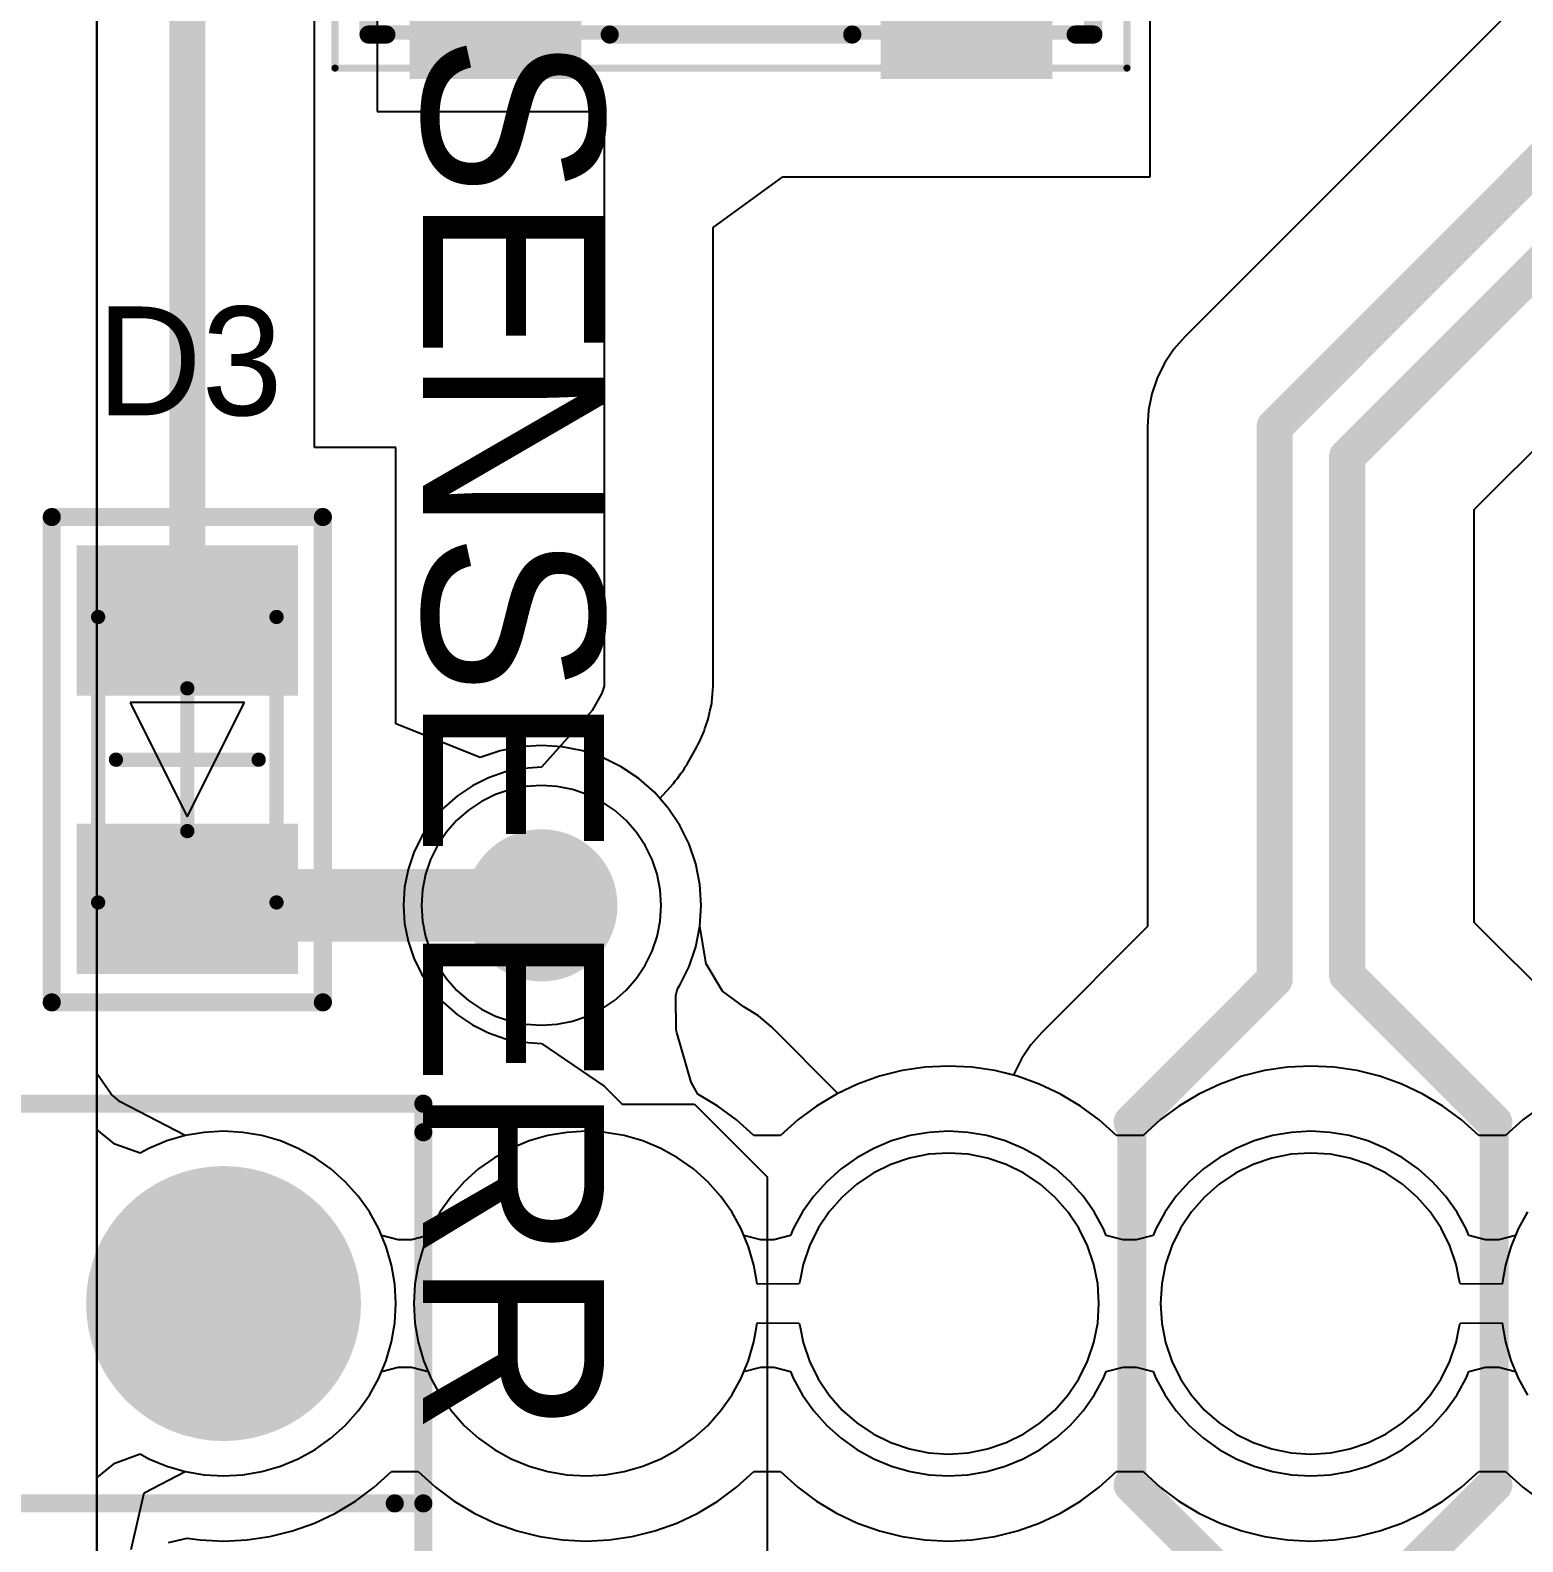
# Model space of a CAD drawing. Header units: millimetres. Extents: x 5.97 to 14.78, y 3.86 to 11.35.
# Drawn here: x 7.8717 to 8.2835, y 6.4143 to 6.8312 of the extents above; entities that cross this region are included whole.
import ezdxf

# ---------------------------------------------------------------- set-up
doc = ezdxf.new("R2010")
doc.units = ezdxf.units.MM
doc.header["$MEASUREMENT"] = 0
for name, color, linetype in [('BottomLayer', 5, 'Continuous'), ('BottomOverlay', 54, 'Continuous'), ('BottomPaste', 16, 'Continuous'), ('BottomSolder', 6, 'Continuous'), ('Mechanical13', 56, 'Continuous'), ('Mechanical15', 56, 'Continuous'), ('MidLayer1', 16, 'Continuous'), ('MidLayer2', 76, 'Continuous'), ('MultiLayer', 9, 'Continuous'), ('TopLayer', 1, 'Continuous'), ('TopOverlay', 2, 'Continuous'), ('TopPaste', 8, 'Continuous'), ('TopSolder', 216, 'Continuous')]:
    doc.layers.add(name, color=color, linetype=linetype)

# ---------------------------------------------------------------- blocks, each defined once
blk = doc.blocks.new('WS2812B_B_134')
at = {"layer": 'BottomLayer'}
for points in [[(-0.08563, 0.10925), (-0.08563, 0.06791), (-0.04429, 0.10925), (-0.04429, 0.06791)], [(0.04429, 0.10925), (0.04429, 0.06791), (0.08563, 0.10925), (0.08563, 0.06791)], [(-0.08563, -0.06791), (-0.08563, -0.10925), (-0.04429, -0.06791), (-0.04429, -0.10925)], [(0.04429, -0.06791), (0.04429, -0.10925), (0.08563, -0.06791), (0.08563, -0.10925)]]:
    blk.add_solid(points, dxfattribs=at)
at = {"layer": 'BottomOverlay', "const_width": 0.005}
for points in [[(-0.1, 0.1), (-0.1, -0.1)], [(-0.09508, 0.1), (-0.1, 0.1)], [(0.03346, 0.1), (-0.03346, 0.1)], [(0.1, 0.1), (0.09508, 0.1)], [(0.1, 0.1), (0.1, -0.1)], [(-0.09449, -0.1), (-0.09941, -0.1)], [(0.03346, -0.1), (-0.03346, -0.1)], [(0.1, -0.1), (0.09508, -0.1)]]:
    blk.add_lwpolyline(points, dxfattribs=at)
at = {"layer": 'BottomOverlay'}
for points, const_width in [([(-0.10125, 0.1, 1), (-0.09875, 0.1, 1)], 0.0025), ([(-0.10125, 0.1, 1), (-0.09875, 0.1, 1)], 0.0025), ([(-0.09633, 0.1, 1), (-0.09383, 0.1, 1)], 0.0025), ([(-0.03471, 0.1, 1), (-0.03221, 0.1, 1)], 0.0025), ([(0.03221, 0.1, 1), (0.03471, 0.1, 1)], 0.0025), ([(0.09383, 0.1, 1), (0.09633, 0.1, 1)], 0.0025), ([(0.09875, 0.1, 1), (0.10125, 0.1, 1)], 0.0025), ([(0.09875, 0.1, 1), (0.10125, 0.1, 1)], 0.0025), ([(-0.06071, 0.04759, 1), (-0.06858, 0.04759, 1)], 0.00787), ([(-0.07055, 0.04759, 1), (-0.06661, 0.04759, 1)], 0.00394), ([(-0.06267, 0.04759, 1), (-0.05874, 0.04759, 1)], 0.00394), ([(-0.10125, -0.1, 1), (-0.09875, -0.1, 1)], 0.0025), ([(-0.10066, -0.1, 1), (-0.09816, -0.1, 1)], 0.0025), ([(-0.09574, -0.1, 1), (-0.09324, -0.1, 1)], 0.0025), ([(-0.03471, -0.1, 1), (-0.03221, -0.1, 1)], 0.0025), ([(0.03221, -0.1, 1), (0.03471, -0.1, 1)], 0.0025), ([(0.09383, -0.1, 1), (0.09633, -0.1, 1)], 0.0025), ([(0.09875, -0.1, 1), (0.10125, -0.1, 1)], 0.0025), ([(0.09875, -0.1, 1), (0.10125, -0.1, 1)], 0.0025)]:
    blk.add_lwpolyline(points, format="xyb", close=True, dxfattribs=dict(at, const_width=const_width))
at = {"layer": 'BottomPaste'}
for points in [[(-0.08863, 0.11225), (-0.08863, 0.06491), (-0.04129, 0.11225), (-0.04129, 0.06491)], [(0.04129, 0.11225), (0.04129, 0.06491), (0.08863, 0.11225), (0.08863, 0.06491)], [(-0.08863, -0.06491), (-0.08863, -0.11225), (-0.04129, -0.06491), (-0.04129, -0.11225)], [(0.04129, -0.06491), (0.04129, -0.11225), (0.08863, -0.06491), (0.08863, -0.11225)]]:
    blk.add_solid(points, dxfattribs=at)
at = {"layer": 'BottomSolder'}
for points in [[(-0.08813, 0.11175), (-0.08813, 0.06541), (-0.04179, 0.11175), (-0.04179, 0.06541)], [(0.04179, 0.11175), (0.04179, 0.06541), (0.08813, 0.11175), (0.08813, 0.06541)], [(-0.08813, -0.06541), (-0.08813, -0.11175), (-0.04179, -0.06541), (-0.04179, -0.11175)], [(0.04179, -0.06541), (0.04179, -0.11175), (0.08813, -0.06541), (0.08813, -0.11175)]]:
    blk.add_solid(points, dxfattribs=at)
at = {"layer": 'Mechanical13', "const_width": 0.00394}
for points in [[(0.09941, 0.09941), (-0.09941, 0.09941)], [(-0.09941, 0.09941), (-0.09941, -0.09941)], [(0.09941, 0.09941), (0.09941, -0.09941)], [(0.09941, -0.09941), (-0.09941, -0.09941)]]:
    blk.add_lwpolyline(points, dxfattribs=at)
at = {"layer": 'Mechanical13', "const_width": 0.00197}
for points in [[(-0.10039, 0.09941, 1), (-0.09843, 0.09941, 1)], [(-0.10039, 0.09941, 1), (-0.09843, 0.09941, 1)], [(0.09843, 0.09941, 1), (0.10039, 0.09941, 1)], [(0.09843, 0.09941, 1), (0.10039, 0.09941, 1)], [(-0.10039, -0.09941, 1), (-0.09843, -0.09941, 1)], [(-0.10039, -0.09941, 1), (-0.09843, -0.09941, 1)], [(0.09843, -0.09941, 1), (0.10039, -0.09941, 1)], [(0.09843, -0.09941, 1), (0.10039, -0.09941, 1)]]:
    blk.add_lwpolyline(points, format="xyb", close=True, dxfattribs=at)
at = {"layer": 'Mechanical15'}
for points, const_width in [([(0.10925, 0.10925), (-0.10925, 0.10925)], 0.00197), ([(-0.10925, 0.10925), (-0.10925, -0.10925)], 0.00197), ([(0.10925, 0.10925), (0.10925, -0.10925)], 0.00197), ([(0, 0.01969), (0, -0.01969)], 0.00394), ([(0.01969, 0), (-0.01969, 0)], 0.00394), ([(0.10925, -0.10925), (-0.10925, -0.10925)], 0.00197)]:
    blk.add_lwpolyline(points, dxfattribs=dict(at, const_width=const_width))
for points, const_width in [([(-0.10974, 0.10925, 1), (-0.10876, 0.10925, 1)], 0.000984), ([(-0.10974, 0.10925, 1), (-0.10876, 0.10925, 1)], 0.000984), ([(0.10876, 0.10925, 1), (0.10974, 0.10925, 1)], 0.000984), ([(0.10876, 0.10925, 1), (0.10974, 0.10925, 1)], 0.000984), ([(-0.00098, 0.01969, 1), (0.00098, 0.01969, 1)], 0.00197), ([(-0.02067, 0, 1), (-0.0187, 0, 1)], 0.00197), ([(0.0187, 0, 1), (0.02067, 0, 1)], 0.00197), ([(-0.00098, -0.01969, 1), (0.00098, -0.01969, 1)], 0.00197), ([(-0.10974, -0.10925, 1), (-0.10876, -0.10925, 1)], 0.000984), ([(-0.10974, -0.10925, 1), (-0.10876, -0.10925, 1)], 0.000984), ([(0.10876, -0.10925, 1), (0.10974, -0.10925, 1)], 0.000984), ([(0.10876, -0.10925, 1), (0.10974, -0.10925, 1)], 0.000984)]:
    blk.add_lwpolyline(points, format="xyb", close=True, dxfattribs=dict(at, const_width=const_width))
blk = doc.blocks.new('_____169')
at = {"layer": 'BottomLayer', "const_width": 0.03543}
blk.add_lwpolyline([(-0.01772, 0, 1), (0.01772, 0, 1)], format="xyb", close=True, dxfattribs=at)
at = {"layer": 'BottomSolder', "const_width": 0.03793}
blk.add_lwpolyline([(-0.01897, 0, 1), (0.01897, 0, 1)], format="xyb", close=True, dxfattribs=at)
at = {"layer": 'MidLayer1', "const_width": 0.03543}
blk.add_lwpolyline([(-0.01772, 0, 1), (0.01772, 0, 1)], format="xyb", close=True, dxfattribs=at)
at = {"layer": 'MidLayer2', "const_width": 0.03543}
blk.add_lwpolyline([(-0.01772, 0, 1), (0.01772, 0, 1)], format="xyb", close=True, dxfattribs=at)
at = {"layer": 'MultiLayer', "const_width": 0.03543}
blk.add_lwpolyline([(-0.01772, 0, 1), (0.01772, 0, 1)], format="xyb", close=True, dxfattribs=at)
at = {"layer": 'TopLayer', "const_width": 0.03543}
blk.add_lwpolyline([(-0.01772, 0, 1), (0.01772, 0, 1)], format="xyb", close=True, dxfattribs=at)
at = {"layer": 'TopOverlay', "const_width": 0.005}
for points in [[(-0.05512, 0.05512), (-0.04724, 0.05512)], [(-0.05512, 0.05512), (-0.05512, -1.95276)], [(-0.04724, 0.05512), (0.05512, 0.05512)], [(0.05512, 0.05512), (0.85039, 0.05512)], [(0.05512, 0.05512), (0.05512, 0.04724)], [(0.05512, 0.04724), (0.05512, -1.95276)]]:
    blk.add_lwpolyline(points, dxfattribs=at)
at = {"layer": 'TopOverlay', "const_width": 0.0025}
for points in [[(-0.05637, 0.05512, 1), (-0.05387, 0.05512, 1)], [(-0.05637, 0.05512, 1), (-0.05387, 0.05512, 1)], [(-0.04849, 0.05512, 1), (-0.04599, 0.05512, 1)], [(-0.04849, 0.05512, 1), (-0.04599, 0.05512, 1)], [(0.05387, 0.05512, 1), (0.05637, 0.05512, 1)], [(0.05387, 0.05512, 1), (0.05637, 0.05512, 1)], [(0.05387, 0.05512, 1), (0.05637, 0.05512, 1)], [(0.05387, 0.04724, 1), (0.05637, 0.04724, 1)], [(0.05387, 0.04724, 1), (0.05637, 0.04724, 1)]]:
    blk.add_lwpolyline(points, format="xyb", close=True, dxfattribs=at)
at = {"layer": 'TopSolder', "const_width": 0.03793}
blk.add_lwpolyline([(-0.01897, 0, 1), (0.01897, 0, 1)], format="xyb", close=True, dxfattribs=at)
blk = doc.blocks.new('0805LED_RED_189')
at = {"layer": 'Mechanical13', "const_width": 0.00394}
for points in [[(-0.03937, 0.02461), (-0.03937, -0.02461)], [(-0.03937, 0.02461), (0.03937, 0.02461)], [(0.03937, 0.02461), (0.03937, -0.02461)], [(-0.03937, -0.02461), (0.03937, -0.02461)]]:
    blk.add_lwpolyline(points, dxfattribs=at)
at = {"layer": 'Mechanical13', "const_width": 0.00197}
for points in [[(-0.04035, 0.02461, 1), (-0.03839, 0.02461, 1)], [(-0.04035, 0.02461, 1), (-0.03839, 0.02461, 1)], [(0.03839, 0.02461, 1), (0.04035, 0.02461, 1)], [(0.03839, 0.02461, 1), (0.04035, 0.02461, 1)], [(-0.04035, -0.02461, 1), (-0.03839, -0.02461, 1)], [(-0.04035, -0.02461, 1), (-0.03839, -0.02461, 1)], [(0.03839, -0.02461, 1), (0.04035, -0.02461, 1)], [(0.03839, -0.02461, 1), (0.04035, -0.02461, 1)]]:
    blk.add_lwpolyline(points, format="xyb", close=True, dxfattribs=at)
at = {"layer": 'Mechanical15'}
for points, const_width in [([(-0.06693, 0.0374), (-0.06693, -0.0374)], 0.00197), ([(-0.06693, 0.0374), (0.06693, 0.0374)], 0.00197), ([(0.06693, 0.0374), (0.06693, -0.0374)], 0.00197), ([(0, 0.01969), (0, -0.01969)], 0.00394), ([(-0.01969, 0), (0.01969, 0)], 0.00394), ([(-0.06693, -0.0374), (0.06693, -0.0374)], 0.00197)]:
    blk.add_lwpolyline(points, dxfattribs=dict(at, const_width=const_width))
for points, const_width in [([(-0.06742, 0.0374, 1), (-0.06644, 0.0374, 1)], 0.000984), ([(-0.06742, 0.0374, 1), (-0.06644, 0.0374, 1)], 0.000984), ([(0.06644, 0.0374, 1), (0.06742, 0.0374, 1)], 0.000984), ([(0.06644, 0.0374, 1), (0.06742, 0.0374, 1)], 0.000984), ([(-0.00098, 0.01969, 1), (0.00098, 0.01969, 1)], 0.00197), ([(-0.02067, 0, 1), (-0.0187, 0, 1)], 0.00197), ([(0.0187, 0, 1), (0.02067, 0, 1)], 0.00197), ([(-0.00098, -0.01969, 1), (0.00098, -0.01969, 1)], 0.00197), ([(-0.06742, -0.0374, 1), (-0.06644, -0.0374, 1)], 0.000984), ([(-0.06742, -0.0374, 1), (-0.06644, -0.0374, 1)], 0.000984), ([(0.06644, -0.0374, 1), (0.06742, -0.0374, 1)], 0.000984), ([(0.06644, -0.0374, 1), (0.06742, -0.0374, 1)], 0.000984)]:
    blk.add_lwpolyline(points, format="xyb", close=True, dxfattribs=dict(at, const_width=const_width))
at = {"layer": 'TopLayer'}
for points in [[(-0.02067, -0.02756), (-0.02067, 0.02756), (-0.0561, -0.02756), (-0.0561, 0.02756)], [(0.0561, -0.02756), (0.0561, 0.02756), (0.02067, -0.02756), (0.02067, 0.02756)]]:
    blk.add_solid(points, dxfattribs=at)
at = {"layer": 'TopOverlay'}
for p, q in [((-0.01575, 0.01575), (-0.01575, -0.01575)), ((0.01575, 0), (-0.01575, 0.01575)), ((-0.01575, -0.01575), (0.01575, 0))]:
    blk.add_line(p, q, dxfattribs=at)
at = {"layer": 'TopOverlay', "const_width": 0.005}
for points in [[(-0.06693, 0.0374), (0.06693, 0.0374)], [(-0.06693, 0.0374), (-0.06693, -0.0374)], [(0.06693, 0.0374), (0.06693, -0.0374)], [(-0.06693, -0.0374), (0.06693, -0.0374)]]:
    blk.add_lwpolyline(points, dxfattribs=at)
at = {"layer": 'TopOverlay', "const_width": 0.0025}
for points in [[(-0.06818, 0.0374, 1), (-0.06568, 0.0374, 1)], [(-0.06818, 0.0374, 1), (-0.06568, 0.0374, 1)], [(0.06568, 0.0374, 1), (0.06818, 0.0374, 1)], [(0.06568, 0.0374, 1), (0.06818, 0.0374, 1)], [(-0.06818, -0.0374, 1), (-0.06568, -0.0374, 1)], [(-0.06818, -0.0374, 1), (-0.06568, -0.0374, 1)], [(0.06568, -0.0374, 1), (0.06818, -0.0374, 1)], [(0.06568, -0.0374, 1), (0.06818, -0.0374, 1)]]:
    blk.add_lwpolyline(points, format="xyb", close=True, dxfattribs=at)
at = {"layer": 'TopPaste'}
for points in [[(-0.01767, -0.03056), (-0.01767, 0.03056), (-0.0591, -0.03056), (-0.0591, 0.03056)], [(0.0591, -0.03056), (0.0591, 0.03056), (0.01767, -0.03056), (0.01767, 0.03056)]]:
    blk.add_solid(points, dxfattribs=at)
at = {"layer": 'TopSolder'}
for points in [[(-0.01817, -0.03006), (-0.01817, 0.03006), (-0.0586, -0.03006), (-0.0586, 0.03006)], [(0.0586, -0.03006), (0.0586, 0.03006), (0.01817, -0.03006), (0.01817, 0.03006)]]:
    blk.add_solid(points, dxfattribs=at)

msp = doc.modelspace()

# ---------------------------------------------------------------- linework, layer by layer
at = {"layer": 'BottomLayer'}
for p, q in [((7.89, 6.54342), (7.89, 7.30311)), ((8.38198, 6.93842), (8.1902, 6.74664)), ((8.18063, 6.79075), (8.18063, 6.89209)), ((7.96737, 6.87409), (7.96737, 6.80875)), ((7.96737, 6.80875), (8.03, 6.80875)), ((8.03, 6.80875), (8.03, 6.77672)), ((8.06009, 6.77674), (8.07929, 6.79075)), ((8.07929, 6.79075), (8.18063, 6.79075)), ((8.27008, 6.69902), (8.35492, 6.78387)), ((8.03, 6.77672), (8.03, 6.65025)), ((8.06009, 6.65025), (8.06009, 6.77674)), ((8.1902, 6.74664), (8.18717, 6.74319)), ((8.18717, 6.74319), (8.18462, 6.73937)), ((8.18462, 6.73937), (8.18259, 6.73526)), ((8.18259, 6.73526), (8.18112, 6.73091)), ((8.18112, 6.73091), (8.18023, 6.72641)), ((8.18023, 6.72641), (8.17992, 6.72183)), ((8.17992, 6.72183), (8.17992, 6.58396)), ((8.27008, 6.5851), (8.27008, 6.69902)), ((8.03, 6.65025), (8.0294, 6.64836)), ((8.05992, 6.64803), (8.06009, 6.65025)), ((8.0294, 6.64836), (8.02669, 6.64355)), ((8.0592, 6.64337), (8.05972, 6.64554)), ((8.05972, 6.64554), (8.05973, 6.64567)), ((8.05973, 6.64567), (8.05976, 6.6458)), ((8.05976, 6.6458), (8.05992, 6.64803)), ((8.02669, 6.64355), (8.01269, 6.62791)), ((8.0581, 6.6393), (8.0587, 6.6412)), ((8.0587, 6.6412), (8.0592, 6.64337)), ((8.05693, 6.63639), (8.05759, 6.63783)), ((8.05759, 6.63783), (8.05781, 6.63858)), ((8.05781, 6.63858), (8.0581, 6.6393)), ((8.05288, 6.62874), (8.0556, 6.63355)), ((8.0556, 6.63355), (8.05593, 6.63426)), ((8.05593, 6.63426), (8.05633, 6.63493)), ((8.05633, 6.63493), (8.05693, 6.63639)), ((8.05239, 6.62801), (8.05288, 6.62874)), ((7.99812, 6.62501), (7.99365, 6.62281)), ((8.00283, 6.62661), (7.99812, 6.62501)), ((8.00772, 6.62758), (8.00283, 6.62661)), ((8.01269, 6.62791), (8.00772, 6.62758)), ((8.04964, 6.62418), (8.05024, 6.62482)), ((8.05024, 6.62482), (8.05107, 6.62606)), ((8.05107, 6.62606), (8.05197, 6.62724)), ((8.05197, 6.62724), (8.05239, 6.62801)), ((7.99365, 6.62281), (7.98951, 6.62004)), ((8.04537, 6.6193), (8.04911, 6.62348)), ((8.04911, 6.62348), (8.04964, 6.62418)), ((7.98576, 6.61676), (7.98248, 6.61301)), ((7.98951, 6.62004), (7.98576, 6.61676)), ((8.04767, 6.61667), (8.04537, 6.6193)), ((8.05088, 6.61188), (8.04767, 6.61667)), ((7.98248, 6.61301), (7.97971, 6.60887)), ((7.97971, 6.60887), (7.97751, 6.6044)), ((8.05343, 6.6067), (8.05088, 6.61188)), ((7.97751, 6.6044), (7.97591, 6.59968)), ((8.05528, 6.60124), (8.05343, 6.6067)), ((7.97591, 6.59968), (7.97493, 6.5948)), ((8.05641, 6.59558), (8.05528, 6.60124)), ((8.05678, 6.58983), (8.05641, 6.59558)), ((7.97493, 6.5948), (7.97461, 6.58983)), ((7.97461, 6.58983), (7.97493, 6.58486)), ((8.05641, 6.58407), (8.05678, 6.58983)), ((7.97493, 6.58486), (7.97591, 6.57997)), ((8.05813, 6.5737), (8.05641, 6.58407)), ((8.17992, 6.58396), (8.15077, 6.5548)), ((8.30037, 6.5548), (8.27008, 6.5851)), ((7.97591, 6.57997), (7.97751, 6.57526)), ((7.97751, 6.57526), (7.97971, 6.57079)), ((7.97971, 6.57079), (7.98248, 6.56665)), ((8.06269, 6.56614), (8.05813, 6.5737)), ((7.98248, 6.56665), (7.98576, 6.5629)), ((8.06857, 6.56181), (8.06269, 6.56614)), ((7.98576, 6.5629), (7.98951, 6.55962)), ((7.98951, 6.55962), (7.99365, 6.55685)), ((8.0726, 6.55935), (8.06857, 6.56181)), ((8.07619, 6.55628), (8.0726, 6.55935)), ((7.99365, 6.55685), (7.99812, 6.55465)), ((7.99812, 6.55465), (8.00283, 6.55304)), ((8.09451, 6.53796), (8.07619, 6.55628)), ((8.15077, 6.5548), (8.14774, 6.55135)), ((8.00283, 6.55304), (8.00772, 6.55207)), ((8.00772, 6.55207), (8.01269, 6.55175)), ((8.01269, 6.55175), (8.03, 6.54)), ((8.14774, 6.55135), (8.14519, 6.54754)), ((8.11858, 6.5452), (8.11222, 6.54425)), ((8.125, 6.54551), (8.11858, 6.5452)), ((8.13142, 6.5452), (8.125, 6.54551)), ((8.13778, 6.54425), (8.13142, 6.5452)), ((8.14519, 6.54754), (8.14316, 6.54342)), ((7.89395, 6.53776), (7.89, 6.54342)), ((8.10598, 6.54269), (8.09993, 6.54053)), ((8.11222, 6.54425), (8.10598, 6.54269)), ((8.143, 6.54295), (8.13778, 6.54425)), ((8.14316, 6.54342), (8.143, 6.54295)), ((7.8965, 6.53562), (7.89395, 6.53776)), ((8.03, 6.54), (8.035, 6.535)), ((8.09993, 6.54053), (8.09451, 6.53796)), ((7.9144, 6.52633), (7.8965, 6.53562)), ((8.035, 6.535), (8.05491, 6.535)), ((8.05491, 6.535), (8.075, 6.51491)), ((7.915, 6.52641), (7.9144, 6.52633)), ((7.91968, 6.52721), (7.915, 6.52641)), ((7.925, 6.52751), (7.91968, 6.52721)), ((7.93032, 6.52721), (7.925, 6.52751)), ((7.93557, 6.52632), (7.93032, 6.52721)), ((7.94069, 6.52484), (7.93557, 6.52632)), ((7.94561, 6.5228), (7.94069, 6.52484)), ((7.95028, 6.52023), (7.94561, 6.5228)), ((7.95462, 6.51714), (7.95028, 6.52023)), ((7.95859, 6.51359), (7.95462, 6.51714)), ((7.96214, 6.50962), (7.95859, 6.51359)), ((8.075, 6.51491), (8.075, 6.44509)), ((7.96523, 6.50528), (7.96214, 6.50962)), ((7.9678, 6.50061), (7.96523, 6.50528)), ((7.96984, 6.49569), (7.9678, 6.50061)), ((7.97132, 6.49057), (7.96984, 6.49569)), ((7.97221, 6.48532), (7.97132, 6.49057)), ((7.97251, 6.48), (7.97221, 6.48532)), ((7.97221, 6.47468), (7.97251, 6.48)), ((7.97132, 6.46943), (7.97221, 6.47468)), ((7.96984, 6.46431), (7.97132, 6.46943)), ((7.9678, 6.45939), (7.96984, 6.46431)), ((7.96523, 6.45472), (7.9678, 6.45939)), ((7.96214, 6.45038), (7.96523, 6.45472)), ((7.95859, 6.44641), (7.96214, 6.45038)), ((7.95462, 6.44286), (7.95859, 6.44641)), ((7.95028, 6.43977), (7.95462, 6.44286)), ((8.075, 6.44509), (8.075, 6.31486)), ((7.94069, 6.43516), (7.94561, 6.4372)), ((7.94561, 6.4372), (7.95028, 6.43977)), ((7.90309, 6.4278), (7.9144, 6.43367)), ((7.9144, 6.43367), (7.915, 6.43359)), ((7.915, 6.43359), (7.91968, 6.43279)), ((7.91968, 6.43279), (7.925, 6.43249)), ((7.925, 6.43249), (7.93032, 6.43279)), ((7.93032, 6.43279), (7.93557, 6.43368)), ((7.93557, 6.43368), (7.94069, 6.43516)), ((7.89949, 6.41215), (7.90309, 6.4278))]:
    msp.add_line(p, q, dxfattribs=at)
for points, const_width in [([(8.215, 6.72183), (8.42258, 6.92942)], 0.01), ([(8.235, 6.71355), (8.43087, 6.90942)], 0.01), ([(8.215, 6.56943), (8.215, 6.72183)], 0.01), ([(8.235, 6.57057), (8.235, 6.71355)], 0.01), ([(8.17557, 6.53), (8.215, 6.56943)], 0.01), ([(8.235, 6.57057), (8.27557, 6.53)], 0.01), ([(8.17557, 6.43), (8.17557, 6.53)], 0.008), ([(8.27557, 6.43), (8.27557, 6.53)], 0.008), ([(8.17557, 6.43), (8.215, 6.39057)], 0.01), ([(8.235, 6.38943), (8.27557, 6.43)], 0.01)]:
    msp.add_lwpolyline(points, dxfattribs=dict(at, const_width=const_width))
for points, const_width in [([(8.2125, 6.72183, 1), (8.2175, 6.72183, 1)], 0.005), ([(8.2125, 6.72183, 1), (8.2175, 6.72183, 1)], 0.005), ([(8.2325, 6.71355, 1), (8.2375, 6.71355, 1)], 0.005), ([(8.2325, 6.71355, 1), (8.2375, 6.71355, 1)], 0.005), ([(8.00569, 6.58983, 1), (8.01969, 6.58983, 1)], 0.014), ([(8.2125, 6.56943, 1), (8.2175, 6.56943, 1)], 0.005), ([(8.2125, 6.56943, 1), (8.2175, 6.56943, 1)], 0.005), ([(8.2325, 6.57057, 1), (8.2375, 6.57057, 1)], 0.005), ([(8.2325, 6.57057, 1), (8.2375, 6.57057, 1)], 0.005), ([(8.17307, 6.53, 1), (8.17807, 6.53, 1)], 0.005), ([(8.17357, 6.53, 1), (8.17757, 6.53, 1)], 0.004), ([(8.27307, 6.53, 1), (8.27807, 6.53, 1)], 0.005), ([(8.27357, 6.53, 1), (8.27757, 6.53, 1)], 0.004), ([(8.17307, 6.43, 1), (8.17807, 6.43, 1)], 0.005), ([(8.17357, 6.43, 1), (8.17757, 6.43, 1)], 0.004), ([(8.27307, 6.43, 1), (8.27807, 6.43, 1)], 0.005), ([(8.27357, 6.43, 1), (8.27757, 6.43, 1)], 0.004)]:
    msp.add_lwpolyline(points, format="xyb", close=True, dxfattribs=dict(at, const_width=const_width))
at = {"layer": 'MidLayer1'}
for p, q in [((7.89, 5.865), (7.89, 7.33196)), ((8.00003, 6.62038), (7.99615, 6.61847)), ((8.00413, 6.62177), (8.00003, 6.62038)), ((8.00837, 6.62262), (8.00413, 6.62177)), ((8.01269, 6.6229), (8.00837, 6.62262)), ((8.01701, 6.62262), (8.01269, 6.6229)), ((8.02125, 6.62177), (8.01701, 6.62262)), ((8.02535, 6.62038), (8.02125, 6.62177)), ((8.02923, 6.61847), (8.02535, 6.62038)), ((7.99256, 6.61607), (7.98931, 6.61321)), ((7.99615, 6.61847), (7.99256, 6.61607)), ((8.03282, 6.61607), (8.02923, 6.61847)), ((8.03608, 6.61321), (8.03282, 6.61607)), ((7.98931, 6.61321), (7.98645, 6.60996)), ((8.03893, 6.60996), (8.03608, 6.61321)), ((7.98645, 6.60996), (7.98405, 6.60636)), ((8.04133, 6.60636), (8.03893, 6.60996)), ((7.98405, 6.60636), (7.98214, 6.60248)), ((8.04324, 6.60248), (8.04133, 6.60636)), ((7.98214, 6.60248), (7.98075, 6.59839)), ((8.04463, 6.59839), (8.04324, 6.60248)), ((7.98075, 6.59839), (7.9799, 6.59415)), ((8.04548, 6.59415), (8.04463, 6.59839)), ((7.9799, 6.59415), (7.97962, 6.58983)), ((8.04576, 6.58983), (8.04548, 6.59415)), ((7.97962, 6.58983), (7.9799, 6.58551)), ((8.04548, 6.58551), (8.04576, 6.58983)), ((7.9799, 6.58551), (7.98075, 6.58127)), ((8.04463, 6.58127), (8.04548, 6.58551)), ((7.98075, 6.58127), (7.98214, 6.57717)), ((8.04324, 6.57717), (8.04463, 6.58127)), ((7.98214, 6.57717), (7.98405, 6.57329)), ((8.04133, 6.57329), (8.04324, 6.57717)), ((7.98405, 6.57329), (7.98645, 6.5697)), ((8.03893, 6.5697), (8.04133, 6.57329)), ((7.98645, 6.5697), (7.98931, 6.56644)), ((7.98931, 6.56644), (7.99256, 6.56359)), ((8.03282, 6.56359), (8.03608, 6.56644)), ((8.03608, 6.56644), (8.03893, 6.5697)), ((7.99256, 6.56359), (7.99615, 6.56119)), ((8.02923, 6.56119), (8.03282, 6.56359)), ((7.99615, 6.56119), (8.00003, 6.55928)), ((8.00003, 6.55928), (8.00413, 6.55788)), ((8.00413, 6.55788), (8.00837, 6.55704)), ((8.01701, 6.55704), (8.02125, 6.55788)), ((8.02125, 6.55788), (8.02535, 6.55928)), ((8.02535, 6.55928), (8.02923, 6.56119)), ((8.00837, 6.55704), (8.01269, 6.55676)), ((8.01269, 6.55676), (8.01701, 6.55704)), ((8.00931, 6.52484), (8.00439, 6.5228)), ((8.01443, 6.52632), (8.00931, 6.52484)), ((8.01968, 6.52721), (8.01443, 6.52632)), ((8.025, 6.52751), (8.01968, 6.52721)), ((8.03032, 6.52721), (8.025, 6.52751)), ((8.03557, 6.52632), (8.03032, 6.52721)), ((8.04069, 6.52484), (8.03557, 6.52632)), ((8.04561, 6.5228), (8.04069, 6.52484)), ((7.99972, 6.52023), (7.99538, 6.51714)), ((8.00439, 6.5228), (7.99972, 6.52023)), ((8.05028, 6.52023), (8.04561, 6.5228)), ((8.05462, 6.51714), (8.05028, 6.52023)), ((8.11958, 6.52117), (8.11425, 6.52011)), ((8.125, 6.52152), (8.11958, 6.52117)), ((8.13042, 6.52117), (8.125, 6.52152)), ((8.13575, 6.52011), (8.13042, 6.52117)), ((8.21958, 6.52117), (8.21425, 6.52011)), ((8.225, 6.52152), (8.21958, 6.52117)), ((8.23042, 6.52117), (8.225, 6.52152)), ((8.23575, 6.52011), (8.23042, 6.52117)), ((7.99538, 6.51714), (7.99141, 6.51359)), ((8.05859, 6.51359), (8.05462, 6.51714)), ((8.10911, 6.51836), (8.10424, 6.51596)), ((8.11425, 6.52011), (8.10911, 6.51836)), ((8.14089, 6.51836), (8.13575, 6.52011)), ((8.14576, 6.51596), (8.14089, 6.51836)), ((8.20911, 6.51836), (8.20424, 6.51596)), ((8.21425, 6.52011), (8.20911, 6.51836)), ((8.24089, 6.51836), (8.23575, 6.52011)), ((8.24576, 6.51596), (8.24089, 6.51836)), ((7.99141, 6.51359), (7.98786, 6.50962)), ((8.06214, 6.50962), (8.05859, 6.51359)), ((8.09972, 6.51294), (8.09564, 6.50936)), ((8.10424, 6.51596), (8.09972, 6.51294)), ((8.15028, 6.51294), (8.14576, 6.51596)), ((8.15436, 6.50936), (8.15028, 6.51294)), ((8.19972, 6.51294), (8.19564, 6.50936)), ((8.20424, 6.51596), (8.19972, 6.51294)), ((8.25028, 6.51294), (8.24576, 6.51596)), ((8.25436, 6.50936), (8.25028, 6.51294)), ((7.98786, 6.50962), (7.98477, 6.50528)), ((8.06523, 6.50528), (8.06214, 6.50962)), ((8.09564, 6.50936), (8.09206, 6.50528)), ((8.15794, 6.50528), (8.15436, 6.50936)), ((8.19564, 6.50936), (8.19206, 6.50528)), ((8.25794, 6.50528), (8.25436, 6.50936)), ((7.98477, 6.50528), (7.9822, 6.50061)), ((8.0678, 6.50061), (8.06523, 6.50528)), ((8.09206, 6.50528), (8.08904, 6.50076)), ((8.16096, 6.50076), (8.15794, 6.50528)), ((8.19206, 6.50528), (8.18904, 6.50076)), ((8.26096, 6.50076), (8.25794, 6.50528)), ((8.28477, 6.50528), (8.2822, 6.50061)), ((7.9822, 6.50061), (7.98016, 6.49569)), ((8.06984, 6.49569), (8.0678, 6.50061)), ((8.08904, 6.50076), (8.08664, 6.49589)), ((8.16336, 6.49589), (8.16096, 6.50076)), ((8.18904, 6.50076), (8.18664, 6.49589)), ((8.26336, 6.49589), (8.26096, 6.50076)), ((8.2822, 6.50061), (8.28016, 6.49569)), ((7.98016, 6.49569), (7.97868, 6.49057)), ((8.07132, 6.49057), (8.06984, 6.49569)), ((8.08664, 6.49589), (8.08489, 6.49075)), ((8.16511, 6.49075), (8.16336, 6.49589)), ((8.18664, 6.49589), (8.18489, 6.49075)), ((8.26511, 6.49075), (8.26336, 6.49589)), ((8.28016, 6.49569), (8.27868, 6.49057)), ((7.97868, 6.49057), (7.97779, 6.48532)), ((8.072, 6.48655), (8.07132, 6.49057)), ((8.08489, 6.49075), (8.08405, 6.48653)), ((8.16617, 6.48542), (8.16511, 6.49075)), ((8.18489, 6.49075), (8.18383, 6.48542)), ((8.26595, 6.48653), (8.26511, 6.49075)), ((8.27868, 6.49057), (8.278, 6.48655)), ((7.97779, 6.48532), (7.97749, 6.48)), ((8.07221, 6.48532), (8.072, 6.48655)), ((8.08383, 6.48542), (8.07221, 6.48532)), ((8.08405, 6.48653), (8.08383, 6.48542)), ((8.16652, 6.48), (8.16617, 6.48542)), ((8.18383, 6.48542), (8.18348, 6.48)), ((8.26617, 6.48542), (8.26595, 6.48653)), ((8.27779, 6.48532), (8.26617, 6.48542)), ((8.278, 6.48655), (8.27779, 6.48532)), ((7.97749, 6.48), (7.97779, 6.47468)), ((8.16617, 6.47458), (8.16652, 6.48)), ((8.18348, 6.48), (8.18383, 6.47458)), ((7.97779, 6.47468), (7.97868, 6.46943)), ((8.072, 6.47345), (8.07221, 6.47468)), ((8.07221, 6.47468), (8.08383, 6.47458)), ((8.08383, 6.47458), (8.08405, 6.47347)), ((8.16511, 6.46925), (8.16617, 6.47458)), ((8.18383, 6.47458), (8.18489, 6.46925)), ((8.26595, 6.47347), (8.26617, 6.47458)), ((8.26617, 6.47458), (8.27779, 6.47468)), ((8.27779, 6.47468), (8.278, 6.47345)), ((8.07132, 6.46943), (8.072, 6.47345)), ((8.08405, 6.47347), (8.08489, 6.46925)), ((8.26511, 6.46925), (8.26595, 6.47347)), ((8.278, 6.47345), (8.27868, 6.46943)), ((7.97868, 6.46943), (7.98016, 6.46431)), ((8.06984, 6.46431), (8.07132, 6.46943)), ((8.08489, 6.46925), (8.08664, 6.46411)), ((8.16336, 6.46411), (8.16511, 6.46925)), ((8.18489, 6.46925), (8.18664, 6.46411)), ((8.26336, 6.46411), (8.26511, 6.46925)), ((8.27868, 6.46943), (8.28016, 6.46431)), ((7.98016, 6.46431), (7.9822, 6.45939)), ((8.0678, 6.45939), (8.06984, 6.46431)), ((8.08664, 6.46411), (8.08904, 6.45924)), ((8.16096, 6.45924), (8.16336, 6.46411)), ((8.18664, 6.46411), (8.18904, 6.45924)), ((8.26096, 6.45924), (8.26336, 6.46411)), ((8.28016, 6.46431), (8.2822, 6.45939)), ((7.9822, 6.45939), (7.98477, 6.45472)), ((8.06523, 6.45472), (8.0678, 6.45939)), ((8.08904, 6.45924), (8.09206, 6.45472)), ((8.15794, 6.45472), (8.16096, 6.45924)), ((8.18904, 6.45924), (8.19206, 6.45472)), ((8.25794, 6.45472), (8.26096, 6.45924)), ((8.2822, 6.45939), (8.28477, 6.45472)), ((7.98477, 6.45472), (7.98786, 6.45038)), ((8.06214, 6.45038), (8.06523, 6.45472)), ((8.09206, 6.45472), (8.09564, 6.45064)), ((8.15436, 6.45064), (8.15794, 6.45472)), ((8.19206, 6.45472), (8.19564, 6.45064)), ((8.25436, 6.45064), (8.25794, 6.45472)), ((7.98786, 6.45038), (7.99141, 6.44641)), ((8.05859, 6.44641), (8.06214, 6.45038)), ((8.09564, 6.45064), (8.09972, 6.44706)), ((8.15028, 6.44706), (8.15436, 6.45064)), ((8.19564, 6.45064), (8.19972, 6.44706)), ((8.25028, 6.44706), (8.25436, 6.45064)), ((7.99141, 6.44641), (7.99538, 6.44286)), ((8.05462, 6.44286), (8.05859, 6.44641)), ((8.09972, 6.44706), (8.10424, 6.44404)), ((8.14576, 6.44404), (8.15028, 6.44706)), ((8.19972, 6.44706), (8.20424, 6.44404)), ((8.24576, 6.44404), (8.25028, 6.44706)), ((7.99538, 6.44286), (7.99972, 6.43977)), ((8.05028, 6.43977), (8.05462, 6.44286)), ((8.10424, 6.44404), (8.10911, 6.44164)), ((8.10911, 6.44164), (8.11425, 6.43989)), ((8.13575, 6.43989), (8.14089, 6.44164)), ((8.14089, 6.44164), (8.14576, 6.44404)), ((8.20424, 6.44404), (8.20911, 6.44164)), ((8.20911, 6.44164), (8.21425, 6.43989)), ((8.23575, 6.43989), (8.24089, 6.44164)), ((8.24089, 6.44164), (8.24576, 6.44404)), ((7.99972, 6.43977), (8.00439, 6.4372)), ((8.00439, 6.4372), (8.00931, 6.43516)), ((8.04069, 6.43516), (8.04561, 6.4372)), ((8.04561, 6.4372), (8.05028, 6.43977)), ((8.11425, 6.43989), (8.11958, 6.43883)), ((8.11958, 6.43883), (8.125, 6.43848)), ((8.125, 6.43848), (8.13042, 6.43883)), ((8.13042, 6.43883), (8.13575, 6.43989)), ((8.21425, 6.43989), (8.21958, 6.43883)), ((8.21958, 6.43883), (8.225, 6.43848)), ((8.225, 6.43848), (8.23042, 6.43883)), ((8.23042, 6.43883), (8.23575, 6.43989)), ((8.00931, 6.43516), (8.01443, 6.43368)), ((8.01443, 6.43368), (8.01968, 6.43279)), ((8.01968, 6.43279), (8.025, 6.43249)), ((8.025, 6.43249), (8.03032, 6.43279)), ((8.03032, 6.43279), (8.03557, 6.43368)), ((8.03557, 6.43368), (8.04069, 6.43516))]:
    msp.add_line(p, q, dxfattribs=at)
at = {"layer": 'MidLayer1', "const_width": 0.021}
msp.add_lwpolyline([(8.00219, 6.58983, 1), (8.02319, 6.58983, 1)], format="xyb", close=True, dxfattribs=at)
at = {"layer": 'MidLayer2'}
for p, q in [((7.89, 6.52804), (7.89, 7.99506)), ((7.89503, 6.524), (7.89, 6.52804)), ((7.90931, 6.52484), (7.90439, 6.5228)), ((7.91443, 6.52632), (7.90931, 6.52484)), ((7.91968, 6.52721), (7.91443, 6.52632)), ((7.925, 6.52751), (7.91968, 6.52721)), ((7.93032, 6.52721), (7.925, 6.52751)), ((7.93557, 6.52632), (7.93032, 6.52721)), ((7.94069, 6.52484), (7.93557, 6.52632)), ((7.94561, 6.5228), (7.94069, 6.52484)), ((8.00931, 6.52484), (8.00439, 6.5228)), ((8.01443, 6.52632), (8.00931, 6.52484)), ((8.01968, 6.52721), (8.01443, 6.52632)), ((8.025, 6.52751), (8.01968, 6.52721)), ((8.03032, 6.52721), (8.025, 6.52751)), ((8.03557, 6.52632), (8.03032, 6.52721)), ((8.04069, 6.52484), (8.03557, 6.52632)), ((8.04561, 6.5228), (8.04069, 6.52484)), ((8.10931, 6.52484), (8.10439, 6.5228)), ((8.11443, 6.52632), (8.10931, 6.52484)), ((8.11968, 6.52721), (8.11443, 6.52632)), ((8.125, 6.52751), (8.11968, 6.52721)), ((8.13032, 6.52721), (8.125, 6.52751)), ((8.13557, 6.52632), (8.13032, 6.52721)), ((8.14069, 6.52484), (8.13557, 6.52632)), ((8.14561, 6.5228), (8.14069, 6.52484)), ((8.20931, 6.52484), (8.20439, 6.5228)), ((8.21443, 6.52632), (8.20931, 6.52484)), ((8.21968, 6.52721), (8.21443, 6.52632)), ((8.225, 6.52751), (8.21968, 6.52721)), ((8.23032, 6.52721), (8.225, 6.52751)), ((8.23557, 6.52632), (8.23032, 6.52721)), ((8.24069, 6.52484), (8.23557, 6.52632)), ((8.24561, 6.5228), (8.24069, 6.52484)), ((7.902, 6.52148), (7.89503, 6.524)), ((7.90439, 6.5228), (7.902, 6.52148)), ((7.95028, 6.52023), (7.94561, 6.5228)), ((7.95462, 6.51714), (7.95028, 6.52023)), ((7.99972, 6.52023), (7.99538, 6.51714)), ((8.00439, 6.5228), (7.99972, 6.52023)), ((8.05028, 6.52023), (8.04561, 6.5228)), ((8.05462, 6.51714), (8.05028, 6.52023)), ((8.09972, 6.52023), (8.09538, 6.51714)), ((8.10439, 6.5228), (8.09972, 6.52023)), ((8.15028, 6.52023), (8.14561, 6.5228)), ((8.15462, 6.51714), (8.15028, 6.52023)), ((8.19972, 6.52023), (8.19538, 6.51714)), ((8.20439, 6.5228), (8.19972, 6.52023)), ((8.25028, 6.52023), (8.24561, 6.5228)), ((8.25462, 6.51714), (8.25028, 6.52023)), ((7.95859, 6.51359), (7.95462, 6.51714)), ((7.99538, 6.51714), (7.99141, 6.51359)), ((8.05859, 6.51359), (8.05462, 6.51714)), ((8.09538, 6.51714), (8.09141, 6.51359)), ((8.15859, 6.51359), (8.15462, 6.51714)), ((8.19538, 6.51714), (8.19141, 6.51359)), ((8.25859, 6.51359), (8.25462, 6.51714)), ((7.96214, 6.50962), (7.95859, 6.51359)), ((7.99141, 6.51359), (7.98786, 6.50962)), ((8.06214, 6.50962), (8.05859, 6.51359)), ((8.09141, 6.51359), (8.08786, 6.50962)), ((8.16214, 6.50962), (8.15859, 6.51359)), ((8.19141, 6.51359), (8.18786, 6.50962)), ((8.26214, 6.50962), (8.25859, 6.51359)), ((7.96523, 6.50528), (7.96214, 6.50962)), ((7.98786, 6.50962), (7.98477, 6.50528)), ((8.06523, 6.50528), (8.06214, 6.50962)), ((8.08786, 6.50962), (8.08477, 6.50528)), ((8.16523, 6.50528), (8.16214, 6.50962)), ((8.18786, 6.50962), (8.18477, 6.50528)), ((8.26523, 6.50528), (8.26214, 6.50962)), ((7.9678, 6.50061), (7.96523, 6.50528)), ((7.98477, 6.50528), (7.9822, 6.50061)), ((8.0678, 6.50061), (8.06523, 6.50528)), ((8.08477, 6.50528), (8.0822, 6.50061)), ((8.1678, 6.50061), (8.16523, 6.50528)), ((8.18477, 6.50528), (8.1822, 6.50061)), ((8.2678, 6.50061), (8.26523, 6.50528)), ((8.28477, 6.50528), (8.2822, 6.50061)), ((7.96856, 6.49878), (7.9678, 6.50061)), ((7.9822, 6.50061), (7.98144, 6.49878)), ((8.06856, 6.49878), (8.0678, 6.50061)), ((8.0822, 6.50061), (8.08144, 6.49878)), ((8.16856, 6.49878), (8.1678, 6.50061)), ((8.1822, 6.50061), (8.18144, 6.49878)), ((8.26856, 6.49878), (8.2678, 6.50061)), ((8.2822, 6.50061), (8.28144, 6.49878)), ((7.97319, 6.49755), (7.96856, 6.49878)), ((7.97681, 6.49755), (7.97319, 6.49755)), ((7.98144, 6.49878), (7.97681, 6.49755)), ((8.07319, 6.49755), (8.06856, 6.49878)), ((8.07681, 6.49755), (8.07319, 6.49755)), ((8.08144, 6.49878), (8.07681, 6.49755)), ((8.17319, 6.49755), (8.16856, 6.49878)), ((8.17681, 6.49755), (8.17319, 6.49755)), ((8.18144, 6.49878), (8.17681, 6.49755)), ((8.27319, 6.49755), (8.26856, 6.49878)), ((8.27681, 6.49755), (8.27319, 6.49755)), ((8.28144, 6.49878), (8.27681, 6.49755)), ((7.96856, 6.46122), (7.97319, 6.46245)), ((7.97319, 6.46245), (7.97681, 6.46245)), ((7.97681, 6.46245), (7.98144, 6.46122)), ((8.06856, 6.46122), (8.07319, 6.46245)), ((8.07319, 6.46245), (8.07681, 6.46245)), ((8.07681, 6.46245), (8.08144, 6.46122)), ((8.16856, 6.46122), (8.17319, 6.46245)), ((8.17319, 6.46245), (8.17681, 6.46245)), ((8.17681, 6.46245), (8.18144, 6.46122)), ((8.26856, 6.46122), (8.27319, 6.46245)), ((8.27319, 6.46245), (8.27681, 6.46245)), ((8.27681, 6.46245), (8.28144, 6.46122)), ((7.96523, 6.45472), (7.9678, 6.45939)), ((7.9678, 6.45939), (7.96856, 6.46122)), ((7.98144, 6.46122), (7.9822, 6.45939)), ((7.9822, 6.45939), (7.98477, 6.45472)), ((8.06523, 6.45472), (8.0678, 6.45939)), ((8.0678, 6.45939), (8.06856, 6.46122)), ((8.08144, 6.46122), (8.0822, 6.45939)), ((8.0822, 6.45939), (8.08477, 6.45472)), ((8.16523, 6.45472), (8.1678, 6.45939)), ((8.1678, 6.45939), (8.16856, 6.46122)), ((8.18144, 6.46122), (8.1822, 6.45939)), ((8.1822, 6.45939), (8.18477, 6.45472)), ((8.26523, 6.45472), (8.2678, 6.45939)), ((8.2678, 6.45939), (8.26856, 6.46122)), ((8.28144, 6.46122), (8.2822, 6.45939)), ((8.2822, 6.45939), (8.28477, 6.45472)), ((7.96214, 6.45038), (7.96523, 6.45472)), ((7.98477, 6.45472), (7.98786, 6.45038)), ((8.06214, 6.45038), (8.06523, 6.45472)), ((8.08477, 6.45472), (8.08786, 6.45038)), ((8.16214, 6.45038), (8.16523, 6.45472)), ((8.18477, 6.45472), (8.18786, 6.45038)), ((8.26214, 6.45038), (8.26523, 6.45472)), ((7.95859, 6.44641), (7.96214, 6.45038)), ((7.98786, 6.45038), (7.99141, 6.44641)), ((8.05859, 6.44641), (8.06214, 6.45038)), ((8.08786, 6.45038), (8.09141, 6.44641)), ((8.15859, 6.44641), (8.16214, 6.45038)), ((8.18786, 6.45038), (8.19141, 6.44641)), ((8.25859, 6.44641), (8.26214, 6.45038)), ((7.95462, 6.44286), (7.95859, 6.44641)), ((7.99141, 6.44641), (7.99538, 6.44286)), ((8.05462, 6.44286), (8.05859, 6.44641)), ((8.09141, 6.44641), (8.09538, 6.44286)), ((8.15462, 6.44286), (8.15859, 6.44641)), ((8.19141, 6.44641), (8.19538, 6.44286)), ((8.25462, 6.44286), (8.25859, 6.44641)), ((7.95028, 6.43977), (7.95462, 6.44286)), ((7.99538, 6.44286), (7.99972, 6.43977)), ((8.05028, 6.43977), (8.05462, 6.44286)), ((8.09538, 6.44286), (8.09972, 6.43977)), ((8.15028, 6.43977), (8.15462, 6.44286)), ((8.19538, 6.44286), (8.19972, 6.43977)), ((8.25028, 6.43977), (8.25462, 6.44286)), ((7.89503, 6.436), (7.902, 6.43852)), ((7.902, 6.43852), (7.90439, 6.4372)), ((7.90439, 6.4372), (7.90931, 6.43516)), ((7.94069, 6.43516), (7.94561, 6.4372)), ((7.94561, 6.4372), (7.95028, 6.43977)), ((7.99972, 6.43977), (8.00439, 6.4372)), ((8.00439, 6.4372), (8.00931, 6.43516)), ((8.04069, 6.43516), (8.04561, 6.4372)), ((8.04561, 6.4372), (8.05028, 6.43977)), ((8.09972, 6.43977), (8.10439, 6.4372)), ((8.10439, 6.4372), (8.10931, 6.43516)), ((8.14069, 6.43516), (8.14561, 6.4372)), ((8.14561, 6.4372), (8.15028, 6.43977)), ((8.19972, 6.43977), (8.20439, 6.4372)), ((8.20439, 6.4372), (8.20931, 6.43516)), ((8.24069, 6.43516), (8.24561, 6.4372)), ((8.24561, 6.4372), (8.25028, 6.43977)), ((7.89, 6.43196), (7.89503, 6.436)), ((7.90931, 6.43516), (7.91443, 6.43368)), ((7.91443, 6.43368), (7.91968, 6.43279)), ((7.91968, 6.43279), (7.925, 6.43249)), ((7.925, 6.43249), (7.93032, 6.43279)), ((7.93032, 6.43279), (7.93557, 6.43368)), ((7.93557, 6.43368), (7.94069, 6.43516)), ((8.00931, 6.43516), (8.01443, 6.43368)), ((8.01443, 6.43368), (8.01968, 6.43279)), ((8.01968, 6.43279), (8.025, 6.43249)), ((8.025, 6.43249), (8.03032, 6.43279)), ((8.03032, 6.43279), (8.03557, 6.43368)), ((8.03557, 6.43368), (8.04069, 6.43516)), ((8.10931, 6.43516), (8.11443, 6.43368)), ((8.11443, 6.43368), (8.11968, 6.43279)), ((8.11968, 6.43279), (8.125, 6.43249)), ((8.125, 6.43249), (8.13032, 6.43279)), ((8.13032, 6.43279), (8.13557, 6.43368)), ((8.13557, 6.43368), (8.14069, 6.43516)), ((8.20931, 6.43516), (8.21443, 6.43368)), ((8.21443, 6.43368), (8.21968, 6.43279)), ((8.21968, 6.43279), (8.225, 6.43249)), ((8.225, 6.43249), (8.23032, 6.43279)), ((8.23032, 6.43279), (8.23557, 6.43368)), ((8.23557, 6.43368), (8.24069, 6.43516)), ((7.89, 6.07231), (7.89, 6.43196))]:
    msp.add_line(p, q, dxfattribs=at)
at = {"layer": 'MidLayer2', "const_width": 0.021}
msp.add_lwpolyline([(8.00219, 6.58983, 1), (8.02319, 6.58983, 1)], format="xyb", close=True, dxfattribs=at)
at = {"layer": 'MultiLayer'}
msp.add_line((7.89, 7.99506), (7.89, 5.865), dxfattribs=at)
at = {"layer": 'MultiLayer', "const_width": 0.021}
msp.add_lwpolyline([(8.00219, 6.58983, 1), (8.02319, 6.58983, 1)], format="xyb", close=True, dxfattribs=at)
at = {"layer": 'TopLayer'}
for p, q in [((7.95008, 6.7161), (7.95008, 6.88582)), ((7.97256, 6.7161), (7.95008, 6.7161)), ((7.97256, 6.63993), (7.97256, 6.7161)), ((7.99582, 6.63057), (7.97256, 6.63993)), ((8.00693, 6.63355), (8.00128, 6.63242)), ((8.01269, 6.63392), (8.00693, 6.63355)), ((8.01845, 6.63355), (8.01269, 6.63392)), ((8.0241, 6.63242), (8.01845, 6.63355)), ((8.00128, 6.63242), (7.99582, 6.63057)), ((8.02956, 6.63057), (8.0241, 6.63242)), ((8.03474, 6.62802), (8.02956, 6.63057)), ((8.03953, 6.62481), (8.03474, 6.62802)), ((8.04387, 6.62101), (8.03953, 6.62481)), ((8.04767, 6.61667), (8.04387, 6.62101)), ((8.05088, 6.61188), (8.04767, 6.61667)), ((8.05343, 6.6067), (8.05088, 6.61188)), ((8.05528, 6.60124), (8.05343, 6.6067)), ((8.05641, 6.59558), (8.05528, 6.60124)), ((8.05678, 6.58983), (8.05641, 6.59558)), ((8.05641, 6.58407), (8.05678, 6.58983)), ((8.05528, 6.57842), (8.05641, 6.58407)), ((8.05343, 6.57295), (8.05528, 6.57842)), ((8.05088, 6.56778), (8.05343, 6.57295)), ((8.04977, 6.56499), (8.05024, 6.56683)), ((8.05024, 6.56683), (8.05088, 6.56778)), ((8.04988, 6.55554), (8.04977, 6.56499)), ((8.05005, 6.55476), (8.04988, 6.55554)), ((8.05401, 6.54103), (8.05005, 6.55476)), ((8.11858, 6.5452), (8.11222, 6.54425)), ((8.125, 6.54551), (8.11858, 6.5452)), ((8.13142, 6.5452), (8.125, 6.54551)), ((8.13778, 6.54425), (8.13142, 6.5452)), ((8.21858, 6.5452), (8.21222, 6.54425)), ((8.225, 6.54551), (8.21858, 6.5452)), ((8.23142, 6.5452), (8.225, 6.54551)), ((8.23778, 6.54425), (8.23142, 6.5452)), ((8.05588, 6.53778), (8.05401, 6.54103)), ((8.10598, 6.54269), (8.09993, 6.54053)), ((8.11222, 6.54425), (8.10598, 6.54269)), ((8.14402, 6.54269), (8.13778, 6.54425)), ((8.15007, 6.54053), (8.14402, 6.54269)), ((8.20598, 6.54269), (8.19993, 6.54053)), ((8.21222, 6.54425), (8.20598, 6.54269)), ((8.24402, 6.54269), (8.23778, 6.54425)), ((8.25007, 6.54053), (8.24402, 6.54269)), ((8.0614, 6.53447), (8.05588, 6.53778)), ((8.09412, 6.53778), (8.0886, 6.53447)), ((8.09993, 6.54053), (8.09412, 6.53778)), ((8.15588, 6.53778), (8.15007, 6.54053)), ((8.1614, 6.53447), (8.15588, 6.53778)), ((8.19412, 6.53778), (8.1886, 6.53447)), ((8.19993, 6.54053), (8.19412, 6.53778)), ((8.25588, 6.53778), (8.25007, 6.54053)), ((8.2614, 6.53447), (8.25588, 6.53778)), ((8.06656, 6.53064), (8.0614, 6.53447)), ((8.0886, 6.53447), (8.08344, 6.53064)), ((8.16656, 6.53064), (8.1614, 6.53447)), ((8.1886, 6.53447), (8.18344, 6.53064)), ((8.26656, 6.53064), (8.2614, 6.53447)), ((8.2886, 6.53447), (8.28344, 6.53064)), ((8.07132, 6.52632), (8.06656, 6.53064)), ((8.08344, 6.53064), (8.07868, 6.52632)), ((8.17132, 6.52632), (8.16656, 6.53064)), ((8.18344, 6.53064), (8.17868, 6.52632)), ((8.27132, 6.52632), (8.26656, 6.53064)), ((8.28344, 6.53064), (8.27868, 6.52632)), ((8.07868, 6.52632), (8.07132, 6.52632)), ((8.17868, 6.52632), (8.17132, 6.52632)), ((8.27868, 6.52632), (8.27132, 6.52632)), ((7.96656, 6.42936), (7.97132, 6.43368)), ((7.97132, 6.43368), (7.97868, 6.43368)), ((7.97868, 6.43368), (7.98344, 6.42936)), ((8.06656, 6.42936), (8.07132, 6.43368)), ((8.07132, 6.43368), (8.07868, 6.43368)), ((8.07868, 6.43368), (8.08344, 6.42936)), ((8.16656, 6.42936), (8.17132, 6.43368)), ((8.17132, 6.43368), (8.17868, 6.43368)), ((8.17868, 6.43368), (8.18344, 6.42936)), ((8.26656, 6.42936), (8.27132, 6.43368)), ((8.27132, 6.43368), (8.27868, 6.43368)), ((8.27868, 6.43368), (8.28344, 6.42936)), ((7.9614, 6.42553), (7.96656, 6.42936)), ((7.98344, 6.42936), (7.9886, 6.42553)), ((8.0614, 6.42553), (8.06656, 6.42936)), ((8.08344, 6.42936), (8.0886, 6.42553)), ((8.1614, 6.42553), (8.16656, 6.42936)), ((8.18344, 6.42936), (8.1886, 6.42553)), ((8.2614, 6.42553), (8.26656, 6.42936)), ((8.28344, 6.42936), (8.2886, 6.42553)), ((7.95588, 6.42222), (7.9614, 6.42553)), ((7.9886, 6.42553), (7.99412, 6.42222)), ((8.05588, 6.42222), (8.0614, 6.42553)), ((8.0886, 6.42553), (8.09412, 6.42222)), ((8.15588, 6.42222), (8.1614, 6.42553)), ((8.1886, 6.42553), (8.19412, 6.42222)), ((8.25588, 6.42222), (8.2614, 6.42553)), ((7.95007, 6.41947), (7.95588, 6.42222)), ((7.99412, 6.42222), (7.99993, 6.41947)), ((8.05007, 6.41947), (8.05588, 6.42222)), ((8.09412, 6.42222), (8.09993, 6.41947)), ((8.15007, 6.41947), (8.15588, 6.42222)), ((8.19412, 6.42222), (8.19993, 6.41947)), ((8.25007, 6.41947), (8.25588, 6.42222)), ((7.93778, 6.41575), (7.94402, 6.41731)), ((7.94402, 6.41731), (7.95007, 6.41947)), ((7.99993, 6.41947), (8.00598, 6.41731)), ((8.00598, 6.41731), (8.01222, 6.41575)), ((8.03778, 6.41575), (8.04402, 6.41731)), ((8.04402, 6.41731), (8.05007, 6.41947)), ((8.09993, 6.41947), (8.10598, 6.41731)), ((8.10598, 6.41731), (8.11222, 6.41575)), ((8.13778, 6.41575), (8.14402, 6.41731)), ((8.14402, 6.41731), (8.15007, 6.41947)), ((8.19993, 6.41947), (8.20598, 6.41731)), ((8.20598, 6.41731), (8.21222, 6.41575)), ((8.23778, 6.41575), (8.24402, 6.41731)), ((8.24402, 6.41731), (8.25007, 6.41947)), ((7.90985, 6.41411), (7.915, 6.41533)), ((7.915, 6.41533), (7.91858, 6.4148)), ((7.91858, 6.4148), (7.925, 6.41449)), ((7.925, 6.41449), (7.93142, 6.4148)), ((7.93142, 6.4148), (7.93778, 6.41575)), ((8.01222, 6.41575), (8.01858, 6.4148)), ((8.01858, 6.4148), (8.025, 6.41449)), ((8.025, 6.41449), (8.03142, 6.4148)), ((8.03142, 6.4148), (8.03778, 6.41575)), ((8.11222, 6.41575), (8.11858, 6.4148)), ((8.11858, 6.4148), (8.125, 6.41449)), ((8.125, 6.41449), (8.13142, 6.4148)), ((8.13142, 6.4148), (8.13778, 6.41575)), ((8.21222, 6.41575), (8.21858, 6.4148)), ((8.21858, 6.4148), (8.225, 6.41449)), ((8.225, 6.41449), (8.23142, 6.4148)), ((8.23142, 6.4148), (8.23778, 6.41575))]:
    msp.add_line(p, q, dxfattribs=at)
for points, const_width in [([(7.915, 6.66839), (7.915, 6.91031)], 0.01), ([(7.91661, 6.59), (7.91679, 6.58983)], 0.02), ([(7.91679, 6.58983), (8.01269, 6.58983)], 0.02), ([(7.915, 6.59161), (7.91661, 6.59)], 0.012)]:
    msp.add_lwpolyline(points, dxfattribs=dict(at, const_width=const_width))
for points, const_width in [([(7.9125, 6.66839, 1), (7.9175, 6.66839, 1)], 0.005), ([(8.00569, 6.58983, 1), (8.01969, 6.58983, 1)], 0.014), ([(7.91161, 6.59, 1), (7.92161, 6.59, 1)], 0.01), ([(7.91179, 6.58983, 1), (7.92179, 6.58983, 1)], 0.01), ([(7.91179, 6.58983, 1), (7.92179, 6.58983, 1)], 0.01), ([(8.00769, 6.58983, 1), (8.01769, 6.58983, 1)], 0.01), ([(7.912, 6.59161, 1), (7.918, 6.59161, 1)], 0.006), ([(7.91361, 6.59, 1), (7.91961, 6.59, 1)], 0.006)]:
    msp.add_lwpolyline(points, format="xyb", close=True, dxfattribs=dict(at, const_width=const_width))

# ---------------------------------------------------------------- block references
for name, p, rotation in [('WS2812B_B_134', (8.065, 6.93), 180), ('0805LED_RED_189', (7.915, 6.63), 270), ('_____169', (7.925, 6.48), 270)]:
    msp.add_blockref(name, p, dxfattribs=dict(rotation=rotation))

# ---------------------------------------------------------------- texts
at = {"layer": 'TopOverlay'}
msp.add_text('SENSE ERR', height=0.05, rotation=270, dxfattribs=at).set_placement((7.98, 6.83))
msp.add_text('D3', height=0.03, dxfattribs=at).set_placement((7.89, 6.725))

doc.saveas('drawing.dxf')
